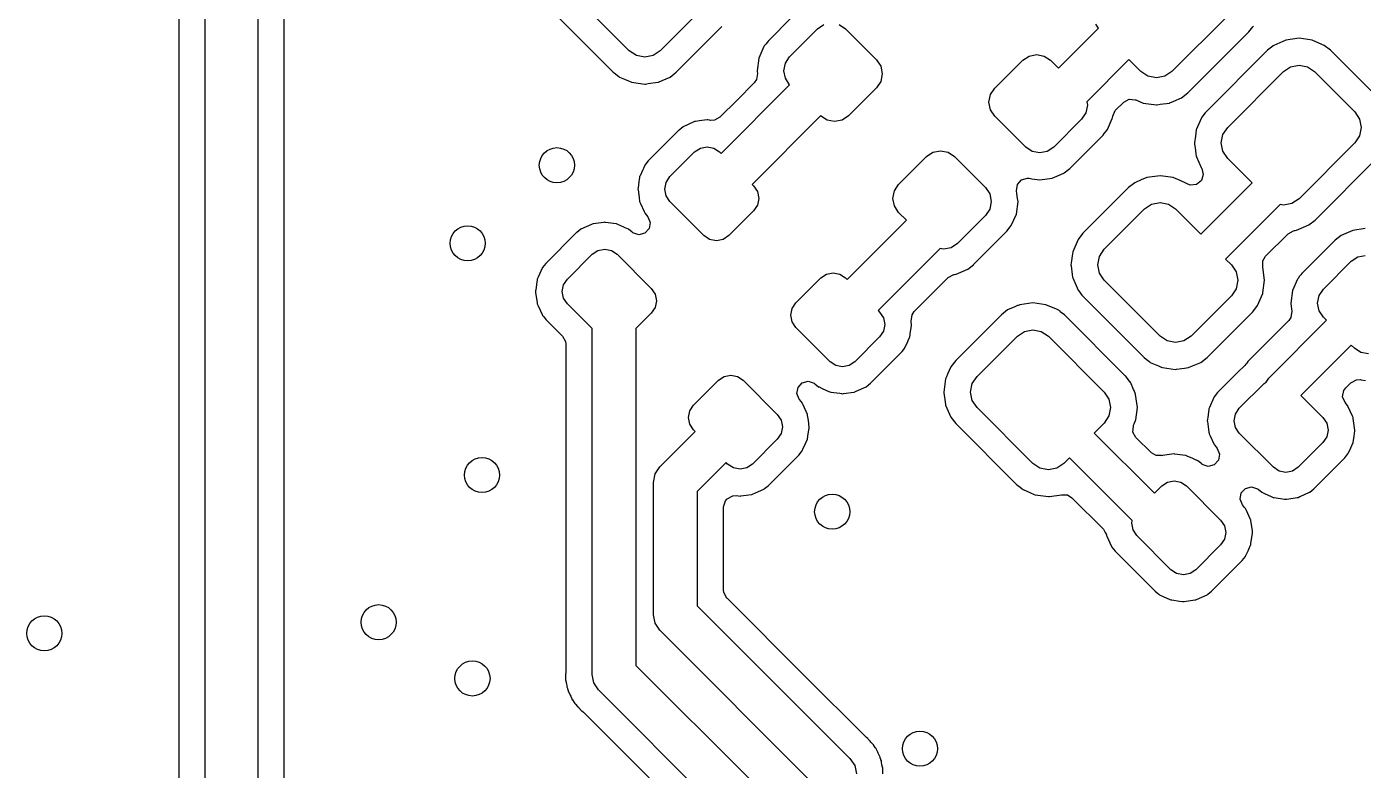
# Model space of a CAD drawing. Extents: x 4.14 to 8.85, y -5.31 to -1.77.
# Drawn here: x 4.792 to 5.392, y -4.151 to -3.818 of the extents above; entities that cross this region are included whole.
import ezdxf

# ---------------------------------------------------------------- set-up
doc = ezdxf.new("R2010")
doc.units = 0
doc.header["$MEASUREMENT"] = 0
doc.layers.add('BLACK', color=7, linetype='CONTINUOUS')

msp = doc.modelspace()

# ---------------------------------------------------------------- linework, layer by layer
at = {"layer": 'BLACK', "linetype": 'CONTINUOUS'}
for p, q in [((4.89581, -3.16), (4.89581, -4.24502)), ((4.87219, -4.24219), (4.87219, -3.16489)), ((4.90764, -4.24107), (4.90764, -3.16188)), ((4.86036, -3.51561), (4.86036, -4.23639)), ((5.06247, -3.82872), (5.03742, -3.80367)), ((5.02786, -3.81084), (5.0553, -3.83828)), ((5.09449, -3.81063), (5.07639, -3.82872)), ((5.13548, -3.81362), (5.12494, -3.82415)), ((5.331, -3.81295), (5.30595, -3.838)), ((5.08357, -3.83828), (5.10404, -3.8178)), ((5.13444, -3.83138), (5.14697, -3.81885)), ((5.14697, -3.81885), (5.14985, -3.81693)), ((5.15663, -3.81693), (5.1595, -3.81885)), ((5.1595, -3.81885), (5.17342, -3.83277)), ((5.25504, -3.83645), (5.27299, -3.8185)), ((5.27299, -3.8185), (5.2718, -3.81671)), ((5.31312, -3.84756), (5.34056, -3.82012)), ((5.34056, -3.82012), (5.34229, -3.81791)), ((5.34229, -3.81791), (5.34256, -3.81757)), ((5.12377, -3.82564), (5.12308, -3.82653)), ((5.12436, -3.8249), (5.12377, -3.82564)), ((5.12483, -3.82429), (5.12436, -3.8249)), ((5.12485, -3.82427), (5.12483, -3.82429)), ((5.12483, -3.82429), (5.12483, -3.82429)), ((5.12494, -3.82415), (5.12485, -3.82427)), ((5.12485, -3.82427), (5.12485, -3.82427)), ((5.3557, -3.82451), (5.35168, -3.82625)), ((5.35682, -3.82402), (5.3557, -3.82451)), ((5.35713, -3.82389), (5.35682, -3.82402)), ((5.35682, -3.82402), (5.35682, -3.82402)), ((5.36301, -3.82308), (5.35713, -3.82389)), ((5.3689, -3.82389), (5.36301, -3.82308)), ((5.36921, -3.82402), (5.3689, -3.82389)), ((5.37435, -3.82625), (5.36921, -3.82402)), ((5.36921, -3.82402), (5.36921, -3.82402)), ((5.06567, -3.83086), (5.06247, -3.82872)), ((5.06943, -3.83161), (5.06567, -3.83086)), ((5.0732, -3.83086), (5.06943, -3.83161)), ((5.07639, -3.82872), (5.0732, -3.83086)), ((5.12059, -3.83203), (5.11982, -3.83764)), ((5.12285, -3.82683), (5.12059, -3.83203)), ((5.12308, -3.82653), (5.12285, -3.82683)), ((5.12308, -3.82653), (5.12308, -3.82653)), ((5.13252, -3.83425), (5.13444, -3.83138)), ((5.23902, -3.83295), (5.2419, -3.83103)), ((5.2419, -3.83103), (5.24529, -3.83036)), ((5.24529, -3.83036), (5.24868, -3.83103)), ((5.24868, -3.83103), (5.25155, -3.83295)), ((5.34888, -3.82844), (5.32144, -3.85588)), ((5.3513, -3.82655), (5.34888, -3.82844)), ((5.35132, -3.82653), (5.3513, -3.82655)), ((5.35143, -3.82644), (5.35132, -3.82653)), ((5.35168, -3.82625), (5.35143, -3.82644)), ((5.35143, -3.82644), (5.35143, -3.82644)), ((5.37715, -3.82844), (5.37435, -3.82625)), ((5.39763, -3.84892), (5.37715, -3.82844)), ((5.11982, -3.83764), (5.11985, -3.83786)), ((5.11985, -3.83786), (5.11987, -3.83798)), ((5.11987, -3.83798), (5.11999, -3.83886)), ((5.13185, -3.83764), (5.13252, -3.83425)), ((5.13252, -3.84103), (5.13185, -3.83764)), ((5.17342, -3.83277), (5.17534, -3.83565)), ((5.17534, -3.83565), (5.17601, -3.83904)), ((5.2265, -3.84548), (5.23902, -3.83295)), ((5.25155, -3.83295), (5.25504, -3.83645)), ((5.28668, -3.83265), (5.26776, -3.85157)), ((5.29203, -3.838), (5.28668, -3.83265)), ((5.29522, -3.84013), (5.29203, -3.838)), ((5.30595, -3.838), (5.30275, -3.84013)), ((5.331, -3.86305), (5.35605, -3.838)), ((5.35605, -3.838), (5.35925, -3.83587)), ((5.35925, -3.83587), (5.36301, -3.83512)), ((5.36301, -3.83512), (5.36678, -3.83587)), ((5.36678, -3.83587), (5.36997, -3.838)), ((5.36997, -3.838), (5.38807, -3.8561)), ((5.0553, -3.83828), (5.05565, -3.83855)), ((5.05565, -3.83855), (5.05785, -3.84028)), ((5.05785, -3.84028), (5.0581, -3.84048)), ((5.0581, -3.84048), (5.06031, -3.84143)), ((5.06031, -3.84143), (5.06211, -3.84221)), ((5.06211, -3.84221), (5.06355, -3.84283)), ((5.06355, -3.84283), (5.06943, -3.84364)), ((5.06943, -3.84364), (5.06983, -3.84359)), ((5.06983, -3.84359), (5.07101, -3.84342)), ((5.07101, -3.84342), (5.07532, -3.84283)), ((5.07532, -3.84283), (5.07556, -3.84273)), ((5.07556, -3.84273), (5.07724, -3.842)), ((5.07724, -3.842), (5.08077, -3.84048)), ((5.08077, -3.84048), (5.08357, -3.83828)), ((5.10365, -3.8747), (5.13444, -3.84391)), ((5.11858, -3.84304), (5.11086, -3.85076)), ((5.11957, -3.84162), (5.11858, -3.84304)), ((5.11999, -3.83886), (5.11957, -3.84162)), ((5.13444, -3.84391), (5.13252, -3.84103)), ((5.17534, -3.84243), (5.17342, -3.8453)), ((5.17601, -3.83904), (5.17534, -3.84243)), ((5.29899, -3.84088), (5.29522, -3.84013)), ((5.30275, -3.84013), (5.29899, -3.84088)), ((5.17342, -3.8453), (5.16089, -3.85783)), ((5.2239, -3.85174), (5.22458, -3.84835)), ((5.22458, -3.84835), (5.2265, -3.84548)), ((5.30686, -3.85125), (5.31032, -3.84975)), ((5.31032, -3.84975), (5.31312, -3.84756)), ((5.11086, -3.85076), (5.10314, -3.85848)), ((5.22458, -3.85513), (5.2239, -3.85174)), ((5.2265, -3.85801), (5.22458, -3.85513)), ((5.26807, -3.85314), (5.26739, -3.85653)), ((5.26776, -3.85157), (5.26807, -3.85314)), ((5.27942, -3.85807), (5.28056, -3.85552)), ((5.28056, -3.85552), (5.28082, -3.85524)), ((5.28082, -3.85524), (5.28433, -3.85173)), ((5.28433, -3.85173), (5.28678, -3.85039)), ((5.28678, -3.85039), (5.28942, -3.85065)), ((5.28942, -3.85065), (5.28956, -3.85065)), ((5.28956, -3.85065), (5.28962, -3.85067)), ((5.28962, -3.85067), (5.28981, -3.85069)), ((5.28981, -3.85069), (5.2931, -3.85211)), ((5.2931, -3.85211), (5.29899, -3.85292)), ((5.29899, -3.85292), (5.29938, -3.85286)), ((5.29938, -3.85286), (5.30071, -3.85268)), ((5.30071, -3.85268), (5.30487, -3.85211)), ((5.30487, -3.85211), (5.30509, -3.85201)), ((5.30509, -3.85201), (5.30686, -3.85125)), ((5.32144, -3.85588), (5.32091, -3.85655)), ((5.38807, -3.8561), (5.3902, -3.85929)), ((5.09148, -3.86061), (5.08673, -3.86277)), ((5.0918, -3.86046), (5.09148, -3.86061)), ((5.09148, -3.86061), (5.09148, -3.86061)), ((5.09215, -3.86041), (5.0918, -3.86046)), ((5.09222, -3.8604), (5.09215, -3.86041)), ((5.09215, -3.86041), (5.09215, -3.86041)), ((5.09402, -3.86015), (5.09222, -3.8604)), ((5.09222, -3.8604), (5.09222, -3.8604)), ((5.09507, -3.85999), (5.09402, -3.86015)), ((5.09739, -3.85966), (5.09507, -3.85999)), ((5.09774, -3.85971), (5.09739, -3.85966)), ((5.0978, -3.85972), (5.09774, -3.85971)), ((5.09848, -3.85982), (5.0978, -3.85972)), ((5.0978, -3.85972), (5.0978, -3.85972)), ((5.09893, -3.85988), (5.09848, -3.85982)), ((5.10069, -3.85982), (5.09893, -3.85988)), ((5.10314, -3.85848), (5.10069, -3.85982)), ((5.14836, -3.85783), (5.11757, -3.88862)), ((5.15124, -3.85975), (5.14836, -3.85783)), ((5.15463, -3.86042), (5.15124, -3.85975)), ((5.15802, -3.85975), (5.15463, -3.86042)), ((5.16089, -3.85783), (5.15802, -3.85975)), ((5.24042, -3.87193), (5.2265, -3.85801)), ((5.26547, -3.8594), (5.25294, -3.87193)), ((5.26739, -3.85653), (5.26547, -3.8594)), ((5.27707, -3.86395), (5.27921, -3.85901)), ((5.27921, -3.85901), (5.27932, -3.85875)), ((5.27932, -3.85875), (5.27942, -3.85807)), ((5.31925, -3.85868), (5.31689, -3.86413)), ((5.31945, -3.85842), (5.31925, -3.85868)), ((5.32091, -3.85655), (5.31945, -3.85842)), ((5.3902, -3.85929), (5.39095, -3.86305)), ((5.08478, -3.86432), (5.071, -3.87809)), ((5.0849, -3.86422), (5.08478, -3.86432)), ((5.08667, -3.8628), (5.0849, -3.86422)), ((5.08673, -3.86277), (5.08667, -3.8628)), ((5.26017, -3.88143), (5.27497, -3.86663)), ((5.27497, -3.86663), (5.27507, -3.86651)), ((5.27507, -3.86651), (5.27511, -3.86646)), ((5.27507, -3.86651), (5.27507, -3.86651)), ((5.27511, -3.86646), (5.27563, -3.86579)), ((5.27563, -3.86579), (5.27658, -3.86459)), ((5.27658, -3.86459), (5.27693, -3.86413)), ((5.27693, -3.86413), (5.27707, -3.86395)), ((5.3165, -3.86694), (5.31608, -3.87001)), ((5.31689, -3.86413), (5.3165, -3.86694)), ((5.32812, -3.87001), (5.32887, -3.86625)), ((5.32887, -3.86625), (5.331, -3.86305)), ((5.3902, -3.86682), (5.38807, -3.87001)), ((5.39095, -3.86305), (5.3902, -3.86682)), ((5.08069, -3.88514), (5.09182, -3.874)), ((5.09182, -3.874), (5.09438, -3.8723)), ((5.09438, -3.8723), (5.09739, -3.8717)), ((5.09739, -3.8717), (5.1004, -3.8723)), ((5.1004, -3.8723), (5.10296, -3.874)), ((5.10296, -3.874), (5.10365, -3.8747)), ((5.19875, -3.87418), (5.20214, -3.87351)), ((5.20214, -3.87351), (5.20553, -3.87418)), ((5.24329, -3.87385), (5.24042, -3.87193)), ((5.24668, -3.87452), (5.24329, -3.87385)), ((5.25007, -3.87385), (5.24668, -3.87452)), ((5.25294, -3.87193), (5.25007, -3.87385)), ((5.31608, -3.87001), (5.31614, -3.87041)), ((5.31614, -3.87041), (5.31655, -3.87342)), ((5.31655, -3.87342), (5.31677, -3.87506)), ((5.32887, -3.87378), (5.32812, -3.87001)), ((5.331, -3.87697), (5.32887, -3.87378)), ((5.38807, -3.87001), (5.36301, -3.89507)), ((5.06948, -3.87998), (5.06933, -3.88031)), ((5.071, -3.87809), (5.06948, -3.87998)), ((5.18335, -3.88863), (5.19587, -3.8761)), ((5.19587, -3.8761), (5.19875, -3.87418)), ((5.20553, -3.87418), (5.2084, -3.8761)), ((5.2084, -3.8761), (5.22232, -3.89002)), ((5.31677, -3.87506), (5.31689, -3.8759)), ((5.31689, -3.8759), (5.31698, -3.8761)), ((5.31698, -3.8761), (5.31704, -3.87626)), ((5.31704, -3.87626), (5.31912, -3.88105)), ((5.34195, -3.88792), (5.331, -3.87697)), ((5.37019, -3.90463), (5.39763, -3.87719)), ((5.06709, -3.88553), (5.06694, -3.88658)), ((5.06712, -3.88531), (5.06709, -3.88553)), ((5.06709, -3.88553), (5.06709, -3.88553)), ((5.06715, -3.88512), (5.06712, -3.88531)), ((5.06734, -3.88471), (5.06715, -3.88512)), ((5.06842, -3.88233), (5.06734, -3.88471)), ((5.06883, -3.88143), (5.06842, -3.88233)), ((5.06933, -3.88031), (5.06883, -3.88143)), ((5.06933, -3.88031), (5.06933, -3.88031)), ((5.07898, -3.88769), (5.08069, -3.88514)), ((5.23854, -3.88661), (5.24123, -3.88584)), ((5.24123, -3.88584), (5.24187, -3.88589)), ((5.24187, -3.88589), (5.24305, -3.88605)), ((5.24305, -3.88605), (5.24305, -3.88605)), ((5.24305, -3.88605), (5.24668, -3.88655)), ((5.24668, -3.88655), (5.2523, -3.88578)), ((5.2523, -3.88578), (5.2575, -3.88353)), ((5.2575, -3.88353), (5.25758, -3.88347)), ((5.25758, -3.88347), (5.26017, -3.88143)), ((5.29445, -3.88565), (5.29249, -3.88649)), ((5.29476, -3.88551), (5.29445, -3.88565)), ((5.29445, -3.88565), (5.29445, -3.88565)), ((5.30065, -3.88471), (5.29476, -3.88551)), ((5.30653, -3.88551), (5.30065, -3.88471)), ((5.30684, -3.88565), (5.30653, -3.88551)), ((5.30714, -3.88578), (5.30684, -3.88565)), ((5.30684, -3.88565), (5.30684, -3.88565)), ((5.30827, -3.88626), (5.30714, -3.88578)), ((5.31912, -3.88105), (5.31925, -3.88135)), ((5.32007, -3.8842), (5.31919, -3.88685)), ((5.31925, -3.88135), (5.31939, -3.88153)), ((5.31939, -3.88153), (5.32007, -3.8842)), ((5.06658, -3.88908), (5.06635, -3.89071)), ((5.06635, -3.89071), (5.06641, -3.89112)), ((5.06641, -3.89112), (5.06689, -3.89447)), ((5.06685, -3.88723), (5.06658, -3.88908)), ((5.06694, -3.88658), (5.06685, -3.88723)), ((5.07838, -3.89071), (5.07898, -3.88769)), ((5.07898, -3.89372), (5.07838, -3.89071)), ((5.11757, -3.88862), (5.11827, -3.88931)), ((5.11827, -3.88931), (5.11998, -3.89187)), ((5.11998, -3.89187), (5.12058, -3.89488)), ((5.18075, -3.89489), (5.18143, -3.8915)), ((5.18143, -3.8915), (5.18335, -3.88863)), ((5.22232, -3.89002), (5.22424, -3.8929)), ((5.23628, -3.89148), (5.2367, -3.88871)), ((5.23644, -3.89266), (5.23628, -3.89148)), ((5.2367, -3.88871), (5.23854, -3.88661)), ((5.28651, -3.89007), (5.26603, -3.91054)), ((5.28931, -3.88787), (5.28651, -3.89007)), ((5.29249, -3.88649), (5.28931, -3.88787)), ((5.31198, -3.88787), (5.30827, -3.88626)), ((5.31223, -3.88807), (5.31198, -3.88787)), ((5.3125, -3.88823), (5.31223, -3.88807)), ((5.31255, -3.88815), (5.3125, -3.88823)), ((5.31424, -3.88891), (5.31255, -3.88815)), ((5.31702, -3.88861), (5.31424, -3.88891)), ((5.31919, -3.88685), (5.31702, -3.88861)), ((5.31892, -3.91094), (5.34195, -3.88792)), ((5.06689, -3.89447), (5.06715, -3.89629)), ((5.06715, -3.89629), (5.06756, -3.8972)), ((5.06756, -3.8972), (5.06918, -3.90076)), ((5.08069, -3.89627), (5.07898, -3.89372)), ((5.096, -3.91158), (5.08069, -3.89627)), ((5.11998, -3.89789), (5.11827, -3.90045)), ((5.12058, -3.89488), (5.11998, -3.89789)), ((5.18143, -3.89828), (5.18075, -3.89489)), ((5.22424, -3.8929), (5.22492, -3.89629)), ((5.22492, -3.89629), (5.22424, -3.89968)), ((5.23617, -3.9019), (5.23694, -3.89629)), ((5.23675, -3.89489), (5.23644, -3.89266)), ((5.23644, -3.89266), (5.23644, -3.89266)), ((5.23694, -3.89629), (5.23675, -3.89489)), ((5.29369, -3.89962), (5.29688, -3.89749)), ((5.29688, -3.89749), (5.30065, -3.89674)), ((5.30065, -3.89674), (5.30441, -3.89749)), ((5.30441, -3.89749), (5.30761, -3.89962)), ((5.35449, -3.89764), (5.33006, -3.92208)), ((5.35605, -3.89795), (5.35449, -3.89764)), ((5.35982, -3.8972), (5.35605, -3.89795)), ((5.36301, -3.89507), (5.35982, -3.8972)), ((5.06918, -3.90076), (5.06948, -3.90143)), ((5.06948, -3.90143), (5.06968, -3.90167)), ((5.06968, -3.90167), (5.07083, -3.9031)), ((5.07083, -3.9031), (5.0719, -3.90569)), ((5.11827, -3.90045), (5.10713, -3.91158)), ((5.18335, -3.90116), (5.18143, -3.89828)), ((5.18684, -3.90465), (5.18335, -3.90116)), ((5.22232, -3.90255), (5.20979, -3.91508)), ((5.22424, -3.89968), (5.22232, -3.90255)), ((5.23392, -3.90711), (5.23617, -3.9019)), ((5.27559, -3.91772), (5.29369, -3.89962)), ((5.30761, -3.89962), (5.31892, -3.91094)), ((5.04073, -3.90873), (5.03897, -3.91015)), ((5.04555, -3.90654), (5.04073, -3.90873)), ((5.04587, -3.9064), (5.04555, -3.90654)), ((5.04555, -3.90654), (5.04555, -3.90654)), ((5.04622, -3.90635), (5.04587, -3.9064)), ((5.04628, -3.90634), (5.04622, -3.90635)), ((5.04622, -3.90635), (5.04622, -3.90635)), ((5.05104, -3.90566), (5.04628, -3.90634)), ((5.04628, -3.90634), (5.04628, -3.90634)), ((5.05146, -3.9056), (5.05104, -3.90566)), ((5.05187, -3.90566), (5.05146, -3.9056)), ((5.05663, -3.90634), (5.05187, -3.90566)), ((5.05669, -3.90635), (5.05663, -3.90634)), ((5.05663, -3.90634), (5.05663, -3.90634)), ((5.05704, -3.9064), (5.05669, -3.90635)), ((5.05669, -3.90635), (5.05669, -3.90635)), ((5.05737, -3.90654), (5.05704, -3.9064)), ((5.06006, -3.90777), (5.05737, -3.90654)), ((5.05737, -3.90654), (5.05737, -3.90654)), ((5.06065, -3.90803), (5.06006, -3.90777)), ((5.06218, -3.90873), (5.06065, -3.90803)), ((5.06386, -3.91008), (5.06218, -3.90873)), ((5.06413, -3.91028), (5.06386, -3.91008)), ((5.0714, -3.90844), (5.06949, -3.91048)), ((5.0719, -3.90569), (5.0714, -3.90844)), ((5.16022, -3.93127), (5.18684, -3.90465)), ((5.21702, -3.92458), (5.23182, -3.90978)), ((5.23182, -3.90978), (5.23192, -3.90966)), ((5.23192, -3.90966), (5.23347, -3.90767)), ((5.23192, -3.90966), (5.23192, -3.90966)), ((5.23347, -3.90767), (5.23392, -3.90711)), ((5.35815, -3.91072), (5.3606, -3.90938)), ((5.3606, -3.90938), (5.36098, -3.90931)), ((5.36098, -3.90931), (5.36128, -3.90927)), ((5.36128, -3.90927), (5.36194, -3.90918)), ((5.36128, -3.90927), (5.36128, -3.90927)), ((5.36194, -3.90918), (5.36496, -3.90787)), ((5.36496, -3.90787), (5.36739, -3.90682)), ((5.36739, -3.90682), (5.36743, -3.90679)), ((5.36743, -3.90679), (5.37019, -3.90463)), ((5.38711, -3.90924), (5.38191, -3.91149)), ((5.39273, -3.90847), (5.38711, -3.90924)), ((5.03884, -3.91025), (5.02507, -3.92403)), ((5.03897, -3.91015), (5.03884, -3.91025)), ((5.06678, -3.91117), (5.06413, -3.91028)), ((5.06949, -3.91048), (5.06678, -3.91117)), ((5.09855, -3.91329), (5.096, -3.91158)), ((5.10157, -3.91389), (5.09855, -3.91329)), ((5.10458, -3.91329), (5.10157, -3.91389)), ((5.10713, -3.91158), (5.10458, -3.91329)), ((5.20979, -3.91508), (5.20692, -3.917)), ((5.26384, -3.91335), (5.26148, -3.9188)), ((5.26603, -3.91054), (5.26384, -3.91335)), ((5.34799, -3.92088), (5.35815, -3.91072)), ((5.37924, -3.91359), (5.36444, -3.92839)), ((5.38191, -3.91149), (5.37924, -3.91359)), ((5.03475, -3.93107), (5.04589, -3.91994)), ((5.04589, -3.91994), (5.04844, -3.91823)), ((5.04844, -3.91823), (5.05146, -3.91763)), ((5.05146, -3.91763), (5.05447, -3.91823)), ((5.05447, -3.91823), (5.05702, -3.91994)), ((5.05702, -3.91994), (5.07234, -3.93525)), ((5.20197, -3.91736), (5.17414, -3.94519)), ((5.20353, -3.91767), (5.20197, -3.91736)), ((5.20692, -3.917), (5.20353, -3.91767)), ((5.26122, -3.92068), (5.26091, -3.92294)), ((5.26148, -3.9188), (5.26122, -3.92068)), ((5.27271, -3.92468), (5.27346, -3.92091)), ((5.27346, -3.92091), (5.27559, -3.91772)), ((5.33006, -3.92208), (5.33266, -3.92468)), ((5.34675, -3.92293), (5.34799, -3.92088)), ((5.38647, -3.92309), (5.38934, -3.92117)), ((5.38934, -3.92117), (5.39273, -3.92049)), ((5.0234, -3.92625), (5.02159, -3.93023)), ((5.02355, -3.92591), (5.0234, -3.92625)), ((5.0234, -3.92625), (5.0234, -3.92625)), ((5.02507, -3.92403), (5.02355, -3.92591)), ((5.20915, -3.92893), (5.21435, -3.92668)), ((5.21435, -3.92668), (5.2169, -3.92468)), ((5.2169, -3.92468), (5.21702, -3.92458)), ((5.26091, -3.92294), (5.26067, -3.92468)), ((5.26067, -3.92468), (5.26073, -3.92507)), ((5.26073, -3.92507), (5.26128, -3.92908)), ((5.27346, -3.92844), (5.27271, -3.92468)), ((5.33266, -3.92468), (5.33479, -3.92787)), ((5.33479, -3.92787), (5.33554, -3.93164)), ((5.34672, -3.92563), (5.34675, -3.92293)), ((5.34677, -3.92575), (5.34672, -3.92563)), ((5.34758, -3.93164), (5.34677, -3.92575)), ((5.37394, -3.93562), (5.38647, -3.92309)), ((5.02101, -3.93245), (5.02052, -3.93587)), ((5.02116, -3.93147), (5.02101, -3.93245)), ((5.02117, -3.93136), (5.02116, -3.93147)), ((5.02116, -3.93147), (5.02116, -3.93147)), ((5.02121, -3.93105), (5.02117, -3.93136)), ((5.02159, -3.93023), (5.02121, -3.93105)), ((5.03245, -3.93664), (5.03305, -3.93363)), ((5.03305, -3.93363), (5.03475, -3.93107)), ((5.13726, -3.94171), (5.14839, -3.93057)), ((5.14839, -3.93057), (5.15095, -3.92886)), ((5.15095, -3.92886), (5.15396, -3.92826)), ((5.15396, -3.92826), (5.15697, -3.92886)), ((5.15697, -3.92886), (5.15953, -3.93057)), ((5.15953, -3.93057), (5.16022, -3.93127)), ((5.19036, -3.9457), (5.20563, -3.93043)), ((5.20563, -3.93043), (5.20808, -3.92909)), ((5.20808, -3.92909), (5.20846, -3.92902)), ((5.20846, -3.92902), (5.20915, -3.92893)), ((5.26128, -3.92908), (5.26143, -3.93023)), ((5.26143, -3.93023), (5.26148, -3.93056)), ((5.26148, -3.93056), (5.26384, -3.93601)), ((5.27559, -3.93164), (5.27346, -3.92844)), ((5.30065, -3.95669), (5.27559, -3.93164)), ((5.33554, -3.93164), (5.33479, -3.9354)), ((5.3468, -3.93728), (5.34758, -3.93164)), ((5.36234, -3.93106), (5.36009, -3.93626)), ((5.36257, -3.93076), (5.36234, -3.93106)), ((5.36329, -3.92985), (5.36257, -3.93076)), ((5.36257, -3.93076), (5.36257, -3.93076)), ((5.36386, -3.92912), (5.36329, -3.92985)), ((5.36433, -3.92853), (5.36386, -3.92912)), ((5.36434, -3.9285), (5.36433, -3.92853)), ((5.36433, -3.92853), (5.36433, -3.92853)), ((5.36444, -3.92839), (5.36434, -3.9285)), ((5.36434, -3.9285), (5.36434, -3.9285)), ((5.02046, -3.93635), (5.02041, -3.93664)), ((5.02041, -3.93664), (5.02047, -3.93705)), ((5.02052, -3.93587), (5.02046, -3.93635)), ((5.02047, -3.93705), (5.02114, -3.9417)), ((5.03305, -3.93965), (5.03245, -3.93664)), ((5.03475, -3.94221), (5.03305, -3.93965)), ((5.07234, -3.93525), (5.07404, -3.9378)), ((5.07404, -3.9378), (5.07464, -3.94082)), ((5.26384, -3.93601), (5.26403, -3.93626)), ((5.26403, -3.93626), (5.26403, -3.93626)), ((5.26403, -3.93626), (5.26562, -3.93829)), ((5.26562, -3.93829), (5.26603, -3.93881)), ((5.26603, -3.93881), (5.29347, -3.96625)), ((5.33266, -3.9386), (5.31456, -3.95669)), ((5.33479, -3.9354), (5.33266, -3.9386)), ((5.34441, -3.94297), (5.34677, -3.93752)), ((5.34677, -3.93752), (5.3468, -3.93728)), ((5.36009, -3.93626), (5.35932, -3.94188)), ((5.37134, -3.94188), (5.37202, -3.93849)), ((5.37202, -3.93849), (5.37394, -3.93562)), ((5.02114, -3.9417), (5.02121, -3.94223)), ((5.02121, -3.94223), (5.0216, -3.94308)), ((5.0216, -3.94308), (5.0234, -3.94704)), ((5.04579, -3.95324), (5.03475, -3.94221)), ((5.07404, -3.94383), (5.07234, -3.94638)), ((5.07464, -3.94082), (5.07404, -3.94383)), ((5.13495, -3.94727), (5.13555, -3.94426)), ((5.13555, -3.94426), (5.13726, -3.94171)), ((5.17414, -3.94519), (5.17484, -3.94588)), ((5.17484, -3.94588), (5.17655, -3.94844)), ((5.18936, -3.94714), (5.19036, -3.9457)), ((5.23224, -3.94494), (5.22944, -3.94714)), ((5.23549, -3.94353), (5.23224, -3.94494)), ((5.23675, -3.94299), (5.23549, -3.94353)), ((5.23698, -3.94289), (5.23675, -3.94299)), ((5.23738, -3.94272), (5.23698, -3.94289)), ((5.23769, -3.94258), (5.23738, -3.94272)), ((5.23738, -3.94272), (5.23738, -3.94272)), ((5.24358, -3.94178), (5.23769, -3.94258)), ((5.24946, -3.94258), (5.24358, -3.94178)), ((5.25491, -3.94494), (5.24946, -3.94258)), ((5.25516, -3.94514), (5.25491, -3.94494)), ((5.25521, -3.94517), (5.25516, -3.94514)), ((5.25516, -3.94514), (5.25516, -3.94514)), ((5.25565, -3.94552), (5.25521, -3.94517)), ((5.2559, -3.94572), (5.25565, -3.94552)), ((5.25771, -3.94714), (5.2559, -3.94572)), ((5.32174, -3.96625), (5.34222, -3.94577)), ((5.34222, -3.94577), (5.34441, -3.94297)), ((5.35932, -3.94188), (5.35936, -3.94221)), ((5.35936, -3.94221), (5.35936, -3.94221)), ((5.35936, -3.94221), (5.35982, -3.94554)), ((5.35982, -3.94554), (5.3594, -3.9483)), ((5.37202, -3.94527), (5.37134, -3.94188)), ((5.37394, -3.94814), (5.37202, -3.94527)), ((5.0234, -3.94704), (5.02355, -3.94737)), ((5.02355, -3.94737), (5.02401, -3.94794)), ((5.02401, -3.94794), (5.02473, -3.94883)), ((5.02473, -3.94883), (5.02507, -3.94925)), ((5.02507, -3.94925), (5.03251, -3.95669)), ((5.07234, -3.94638), (5.06548, -3.95324)), ((5.13555, -3.95029), (5.13495, -3.94727)), ((5.13726, -3.95284), (5.13555, -3.95029)), ((5.17655, -3.94844), (5.17714, -3.95145)), ((5.17714, -3.95145), (5.17655, -3.95446)), ((5.18857, -3.95567), (5.18912, -3.95186)), ((5.18896, -3.94991), (5.18936, -3.94714)), ((5.18902, -3.95036), (5.18896, -3.94991)), ((5.18918, -3.95145), (5.18902, -3.95036)), ((5.18912, -3.95186), (5.18918, -3.95145)), ((5.22944, -3.94714), (5.20896, -3.96761)), ((5.28515, -3.97457), (5.25771, -3.94714)), ((5.35841, -3.94972), (5.34003, -3.9681)), ((5.3494, -3.97547), (5.37533, -3.94953)), ((5.3594, -3.9483), (5.35841, -3.94972)), ((5.37533, -3.94953), (5.37394, -3.94814)), ((5.03251, -3.95669), (5.03385, -3.95914)), ((5.04579, -4.10844), (5.04579, -3.95324)), ((5.06548, -3.95324), (5.06548, -4.10436)), ((5.15257, -3.96815), (5.13726, -3.95284)), ((5.17484, -3.95702), (5.1637, -3.96815)), ((5.17655, -3.95446), (5.17484, -3.95702)), ((5.18767, -3.9586), (5.18827, -3.95727)), ((5.18827, -3.95727), (5.18838, -3.95704)), ((5.18838, -3.95704), (5.18854, -3.95592)), ((5.18854, -3.95592), (5.18857, -3.95567)), ((5.21852, -3.97479), (5.23662, -3.95669)), ((5.23662, -3.95669), (5.23981, -3.95456)), ((5.23981, -3.95456), (5.24358, -3.95381)), ((5.24358, -3.95381), (5.24734, -3.95456)), ((5.24734, -3.95456), (5.25054, -3.95669)), ((5.25054, -3.95669), (5.27559, -3.98175)), ((5.30384, -3.95883), (5.30065, -3.95669)), ((5.31456, -3.95669), (5.31137, -3.95883)), ((5.03385, -3.95914), (5.03396, -3.9602)), ((5.03396, -3.9602), (5.03396, -4.10785)), ((5.17075, -3.97784), (5.18452, -3.96406)), ((5.18452, -3.96406), (5.1849, -3.9636)), ((5.1849, -3.9636), (5.18604, -3.96218)), ((5.18604, -3.96218), (5.18617, -3.96189)), ((5.18617, -3.96189), (5.18746, -3.95905)), ((5.18746, -3.95905), (5.18767, -3.9586)), ((5.30761, -3.95958), (5.30384, -3.95883)), ((5.31137, -3.95883), (5.30761, -3.95958)), ((5.38647, -3.96067), (5.36383, -3.98331)), ((5.38786, -3.96206), (5.38647, -3.96067)), ((5.39073, -3.96398), (5.38786, -3.96206)), ((5.39412, -3.96466), (5.39073, -3.96398)), ((5.15512, -3.96986), (5.15257, -3.96815)), ((5.15814, -3.97046), (5.15512, -3.96986)), ((5.16115, -3.96986), (5.15814, -3.97046)), ((5.1637, -3.96815), (5.16115, -3.96986)), ((5.20896, -3.96761), (5.20677, -3.97041)), ((5.29347, -3.96625), (5.29444, -3.96701)), ((5.29444, -3.96701), (5.29602, -3.96825)), ((5.29602, -3.96825), (5.29627, -3.96845)), ((5.29627, -3.96845), (5.29998, -3.97005)), ((5.29998, -3.97005), (5.30116, -3.97056)), ((5.31379, -3.97067), (5.31894, -3.96845)), ((5.31894, -3.96845), (5.32174, -3.96625)), ((5.33867, -3.96984), (5.33561, -3.9729)), ((5.33913, -3.96931), (5.33867, -3.96984)), ((5.33956, -3.96873), (5.33913, -3.96931)), ((5.34003, -3.9681), (5.33956, -3.96873)), ((5.10246, -3.9765), (5.10501, -3.9748)), ((5.10501, -3.9748), (5.10803, -3.9742)), ((5.10803, -3.9742), (5.11104, -3.9748)), ((5.11104, -3.9748), (5.11359, -3.9765)), ((5.20441, -3.97586), (5.2036, -3.98175)), ((5.20482, -3.97491), (5.20441, -3.97586)), ((5.20534, -3.9737), (5.20482, -3.97491)), ((5.20677, -3.97041), (5.20534, -3.9737)), ((5.21639, -3.97798), (5.21852, -3.97479)), ((5.28524, -3.97469), (5.28515, -3.97457)), ((5.28556, -3.9751), (5.28524, -3.97469)), ((5.28727, -3.97728), (5.28556, -3.9751)), ((5.30116, -3.97056), (5.30172, -3.9708)), ((5.30172, -3.9708), (5.30761, -3.97161)), ((5.30761, -3.97161), (5.308, -3.97156)), ((5.308, -3.97156), (5.31156, -3.97107)), ((5.31156, -3.97107), (5.31349, -3.9708)), ((5.31349, -3.9708), (5.31379, -3.97067)), ((5.33561, -3.9729), (5.32649, -3.98202)), ((5.34824, -3.9773), (5.3494, -3.97547)), ((5.09132, -3.98764), (5.10246, -3.9765)), ((5.11359, -3.9765), (5.1289, -3.99182)), ((5.1377, -3.9824), (5.1382, -3.97965)), ((5.1382, -3.97965), (5.1401, -3.97761)), ((5.1401, -3.97761), (5.14281, -3.97692)), ((5.14281, -3.97692), (5.14546, -3.97781)), ((5.14546, -3.97781), (5.14574, -3.97801)), ((5.14574, -3.97801), (5.14741, -3.97936)), ((5.14741, -3.97936), (5.14769, -3.97949)), ((5.14769, -3.97949), (5.14769, -3.97949)), ((5.14769, -3.97949), (5.14826, -3.97974)), ((5.14826, -3.97974), (5.14826, -3.97974)), ((5.14826, -3.97974), (5.14839, -3.9798)), ((5.14839, -3.9798), (5.15135, -3.98115)), ((5.15135, -3.98115), (5.15255, -3.98169)), ((5.15255, -3.98169), (5.1529, -3.98174)), ((5.1529, -3.98174), (5.1529, -3.98174)), ((5.1529, -3.98174), (5.15296, -3.98175)), ((5.15296, -3.98175), (5.15296, -3.98175)), ((5.15296, -3.98175), (5.1569, -3.98232)), ((5.15855, -3.98243), (5.16331, -3.98175)), ((5.16331, -3.98175), (5.16331, -3.98175)), ((5.16331, -3.98175), (5.16334, -3.98175)), ((5.16334, -3.98175), (5.16337, -3.98174)), ((5.16337, -3.98174), (5.16372, -3.98169)), ((5.16337, -3.98174), (5.16337, -3.98174)), ((5.16372, -3.98169), (5.16434, -3.98141)), ((5.16434, -3.98141), (5.16436, -3.9814)), ((5.16436, -3.9814), (5.16886, -3.97936)), ((5.16886, -3.97936), (5.17075, -3.97784)), ((5.2036, -3.98175), (5.20366, -3.98214)), ((5.21564, -3.98175), (5.21639, -3.97798)), ((5.21639, -3.98551), (5.21564, -3.98175)), ((5.27559, -3.98175), (5.27772, -3.98494)), ((5.28734, -3.97737), (5.28727, -3.97728)), ((5.28876, -3.98065), (5.28734, -3.97737)), ((5.28897, -3.98113), (5.28876, -3.98065)), ((5.28967, -3.98275), (5.28897, -3.98113)), ((5.32649, -3.98202), (5.32497, -3.9839)), ((5.33618, -3.98906), (5.34731, -3.97793)), ((5.34731, -3.97793), (5.34824, -3.9773)), ((5.38259, -3.98388), (5.38309, -3.98113)), ((5.38309, -3.98113), (5.38402, -3.97985)), ((5.38402, -3.97985), (5.38628, -3.97759)), ((5.38628, -3.97759), (5.38873, -3.97625)), ((5.38873, -3.97625), (5.39046, -3.97618)), ((5.39046, -3.97618), (5.39091, -3.97624)), ((5.39091, -3.97624), (5.39091, -3.97624)), ((5.39091, -3.97624), (5.39288, -3.97651)), ((5.08962, -3.99019), (5.09132, -3.98764)), ((5.13876, -3.98499), (5.1377, -3.9824)), ((5.13973, -3.98619), (5.13876, -3.98499)), ((5.14011, -3.98666), (5.13973, -3.98619)), ((5.14024, -3.98694), (5.14011, -3.98666)), ((5.1405, -3.98751), (5.14024, -3.98694)), ((5.14024, -3.98694), (5.14024, -3.98694)), ((5.14244, -3.9918), (5.1405, -3.98751)), ((5.1405, -3.98751), (5.1405, -3.98751)), ((5.1569, -3.98232), (5.15779, -3.98244)), ((5.15779, -3.98244), (5.15814, -3.98249)), ((5.15814, -3.98249), (5.15855, -3.98243)), ((5.20366, -3.98214), (5.20421, -3.98615)), ((5.20421, -3.98615), (5.20439, -3.98751)), ((5.20439, -3.98751), (5.20441, -3.98763)), ((5.20441, -3.98763), (5.20677, -3.99308)), ((5.21852, -3.98871), (5.21639, -3.98551)), ((5.27772, -3.98494), (5.27847, -3.98871)), ((5.2897, -3.98282), (5.28967, -3.98275)), ((5.29051, -3.98871), (5.2897, -3.98282)), ((5.32482, -3.98424), (5.32282, -3.98864)), ((5.32497, -3.9839), (5.32482, -3.98424)), ((5.32482, -3.98424), (5.32482, -3.98424)), ((5.36383, -3.98331), (5.37376, -3.99324)), ((5.38366, -3.98646), (5.38259, -3.98388)), ((5.38477, -3.98784), (5.38366, -3.98646)), ((5.38485, -3.98795), (5.38477, -3.98784)), ((5.38477, -3.98784), (5.38477, -3.98784)), ((5.38496, -3.98808), (5.38485, -3.98795)), ((5.38704, -3.99265), (5.38496, -3.98808)), ((5.08902, -3.99321), (5.08962, -3.99019)), ((5.08962, -3.99622), (5.08902, -3.99321)), ((5.1289, -3.99182), (5.13061, -3.99437)), ((5.1425, -3.99221), (5.14244, -3.9918)), ((5.14271, -3.99363), (5.1425, -3.99221)), ((5.1425, -3.99221), (5.1425, -3.99221)), ((5.143, -3.99569), (5.14271, -3.99363)), ((5.20677, -3.99308), (5.20896, -3.99588)), ((5.24358, -4.01376), (5.21852, -3.98871)), ((5.27772, -3.99247), (5.27559, -3.99567)), ((5.27847, -3.98871), (5.27772, -3.99247)), ((5.28975, -3.99424), (5.29051, -3.98871)), ((5.32218, -3.99222), (5.32184, -3.99463)), ((5.32222, -3.99193), (5.32218, -3.99222)), ((5.32258, -3.98946), (5.32222, -3.99193)), ((5.32259, -3.98935), (5.32258, -3.98946)), ((5.32258, -3.98946), (5.32258, -3.98946)), ((5.32264, -3.98904), (5.32259, -3.98935)), ((5.32282, -3.98864), (5.32264, -3.98904)), ((5.33387, -3.99463), (5.33447, -3.99162)), ((5.33447, -3.99162), (5.33618, -3.98906)), ((5.37376, -3.99324), (5.37547, -3.99579)), ((5.3873, -3.99322), (5.38704, -3.99265)), ((5.38734, -3.99354), (5.3873, -3.99322)), ((5.38736, -3.99363), (5.38734, -3.99354)), ((5.3875, -3.99463), (5.38736, -3.99363)), ((5.38736, -3.99363), (5.38736, -3.99363)), ((5.07618, -4.01531), (5.09202, -3.99947)), ((5.09132, -3.99878), (5.08962, -3.99622)), ((5.09202, -3.99947), (5.09132, -3.99878)), ((5.13061, -3.99437), (5.13121, -3.99738)), ((5.13121, -3.99738), (5.13061, -4.0004)), ((5.14265, -4.00153), (5.14318, -3.9978)), ((5.14304, -3.99593), (5.143, -3.99569)), ((5.1431, -3.99636), (5.14304, -3.99593)), ((5.14324, -3.99738), (5.1431, -3.99636)), ((5.14318, -3.9978), (5.14324, -3.99738)), ((5.20896, -3.99588), (5.2364, -4.02332)), ((5.27559, -3.99567), (5.27112, -4.00014)), ((5.28851, -3.99969), (5.28877, -3.99706)), ((5.28985, -4.00214), (5.28851, -3.99969)), ((5.28877, -3.99691), (5.28879, -3.99685)), ((5.28877, -3.99706), (5.28877, -3.99691)), ((5.28879, -3.99685), (5.28881, -3.99666)), ((5.28881, -3.99666), (5.28906, -3.99606)), ((5.28906, -3.99606), (5.2897, -3.99459)), ((5.2897, -3.99459), (5.28975, -3.99424)), ((5.32184, -3.99463), (5.32189, -3.99498)), ((5.32189, -3.99498), (5.32257, -3.99976)), ((5.32257, -3.99976), (5.32264, -4.00022)), ((5.33447, -3.99764), (5.33387, -3.99463)), ((5.33618, -4.0002), (5.33447, -3.99764)), ((5.37547, -3.99579), (5.37606, -3.99881)), ((5.37606, -3.99881), (5.37547, -4.00182)), ((5.3878, -3.99672), (5.3875, -3.99463)), ((5.3877, -4.00155), (5.38805, -3.99916)), ((5.3881, -3.99881), (5.3878, -3.99672)), ((5.38805, -3.99916), (5.3881, -3.99881)), ((5.1289, -4.00295), (5.11777, -4.01409)), ((5.13061, -4.0004), (5.1289, -4.00295)), ((5.14043, -4.0074), (5.1416, -4.00483)), ((5.1416, -4.00483), (5.14162, -4.00477)), ((5.14162, -4.00477), (5.14244, -4.00297)), ((5.14244, -4.00297), (5.14265, -4.00153)), ((5.27112, -4.00014), (5.29811, -4.02713)), ((5.29675, -4.00904), (5.28985, -4.00214)), ((5.32264, -4.00022), (5.32276, -4.00049)), ((5.32276, -4.00049), (5.3232, -4.00147)), ((5.3232, -4.00147), (5.32484, -4.00506)), ((5.32484, -4.00506), (5.32497, -4.00536)), ((5.32497, -4.00536), (5.32517, -4.0056)), ((5.32517, -4.0056), (5.32632, -4.00703)), ((5.35149, -4.01551), (5.33618, -4.0002)), ((5.37376, -4.00437), (5.36262, -4.01551)), ((5.37547, -4.00182), (5.37376, -4.00437)), ((5.38621, -4.00679), (5.3873, -4.00439)), ((5.3873, -4.00439), (5.3877, -4.00155)), ((5.12482, -4.02377), (5.13859, -4.01)), ((5.13859, -4.01), (5.14011, -4.00811)), ((5.14011, -4.00811), (5.14028, -4.00773)), ((5.14028, -4.00773), (5.14043, -4.0074)), ((5.25998, -4.01128), (5.2575, -4.01376)), ((5.28816, -4.03945), (5.25998, -4.01128)), ((5.29885, -4.01029), (5.29675, -4.00904)), ((5.30135, -4.01029), (5.29885, -4.01029)), ((5.30136, -4.01032), (5.30135, -4.01029)), ((5.30171, -4.01027), (5.30136, -4.01032)), ((5.30695, -4.00952), (5.30171, -4.01027)), ((5.30171, -4.01027), (5.30171, -4.01027)), ((5.30736, -4.00958), (5.30695, -4.00952)), ((5.31212, -4.01026), (5.30736, -4.00958)), ((5.31218, -4.01027), (5.31212, -4.01026)), ((5.31212, -4.01026), (5.31212, -4.01026)), ((5.31253, -4.01032), (5.31218, -4.01027)), ((5.31218, -4.01027), (5.31218, -4.01027)), ((5.31285, -4.01047), (5.31253, -4.01032)), ((5.31538, -4.01162), (5.31285, -4.01047)), ((5.31285, -4.01047), (5.31285, -4.01047)), ((5.31682, -4.01227), (5.31538, -4.01162)), ((5.32632, -4.00703), (5.32738, -4.00961)), ((5.32738, -4.00961), (5.32688, -4.01236)), ((5.36967, -4.02519), (5.38344, -4.01142)), ((5.38344, -4.01142), (5.38358, -4.01125)), ((5.38358, -4.01125), (5.38496, -4.00953)), ((5.38496, -4.00953), (5.3851, -4.00923)), ((5.3851, -4.00923), (5.38574, -4.00783)), ((5.38574, -4.00783), (5.38621, -4.00679)), ((5.07405, -4.0185), (5.07618, -4.01531)), ((5.10594, -4.01339), (5.09298, -4.02634)), ((5.10663, -4.01409), (5.10594, -4.01339)), ((5.10919, -4.01579), (5.10663, -4.01409)), ((5.1122, -4.01639), (5.10919, -4.01579)), ((5.11521, -4.01579), (5.1122, -4.01639)), ((5.11777, -4.01409), (5.11521, -4.01579)), ((5.24677, -4.0159), (5.24358, -4.01376)), ((5.25054, -4.01665), (5.24677, -4.0159)), ((5.2543, -4.0159), (5.25054, -4.01665)), ((5.2575, -4.01376), (5.2543, -4.0159)), ((5.31702, -4.01236), (5.31682, -4.01227)), ((5.31767, -4.01266), (5.31702, -4.01236)), ((5.31934, -4.014), (5.31767, -4.01266)), ((5.31962, -4.01421), (5.31934, -4.014)), ((5.32227, -4.01509), (5.31962, -4.01421)), ((5.32498, -4.01441), (5.32227, -4.01509)), ((5.32688, -4.01236), (5.32498, -4.01441)), ((5.35404, -4.01722), (5.35149, -4.01551)), ((5.35705, -4.01782), (5.35404, -4.01722)), ((5.36007, -4.01722), (5.35705, -4.01782)), ((5.36262, -4.01551), (5.36007, -4.01722)), ((5.0733, -4.02227), (5.07405, -4.0185)), ((5.0733, -4.08168), (5.0733, -4.02227)), ((5.12321, -4.02506), (5.12482, -4.02377)), ((5.2364, -4.02332), (5.23712, -4.02388)), ((5.23712, -4.02388), (5.23879, -4.02519)), ((5.29811, -4.02713), (5.30138, -4.02386)), ((5.30138, -4.02386), (5.30393, -4.02215)), ((5.30393, -4.02215), (5.30695, -4.02155)), ((5.30695, -4.02155), (5.30996, -4.02215)), ((5.30996, -4.02215), (5.31251, -4.02386)), ((5.31251, -4.02386), (5.32782, -4.03917)), ((5.09298, -4.02634), (5.09298, -4.0776)), ((5.1056, -4.03062), (5.10627, -4.02979)), ((5.10627, -4.02979), (5.10645, -4.02961)), ((5.10645, -4.02961), (5.1089, -4.02827)), ((5.1089, -4.02827), (5.11066, -4.02821)), ((5.11066, -4.02821), (5.11151, -4.02833)), ((5.11151, -4.02833), (5.11151, -4.02833)), ((5.11151, -4.02833), (5.1122, -4.02843)), ((5.1122, -4.02843), (5.11262, -4.02837)), ((5.11262, -4.02837), (5.11737, -4.02769)), ((5.11737, -4.02769), (5.11744, -4.02768)), ((5.11737, -4.02769), (5.11737, -4.02769)), ((5.11744, -4.02768), (5.11779, -4.02763)), ((5.11744, -4.02768), (5.11744, -4.02768)), ((5.11779, -4.02763), (5.11915, -4.02701)), ((5.11915, -4.02701), (5.12293, -4.02529)), ((5.12293, -4.02529), (5.12321, -4.02506)), ((5.23879, -4.02519), (5.2392, -4.02552)), ((5.2392, -4.02552), (5.24226, -4.02684)), ((5.24226, -4.02684), (5.2442, -4.02768)), ((5.2442, -4.02768), (5.24465, -4.02787)), ((5.24465, -4.02787), (5.25054, -4.02868)), ((5.25054, -4.02868), (5.25093, -4.02863)), ((5.25093, -4.02863), (5.25108, -4.02861)), ((5.25108, -4.02861), (5.25642, -4.02787)), ((5.25642, -4.02787), (5.25643, -4.02787)), ((5.25643, -4.02787), (5.25907, -4.0279)), ((5.25907, -4.0279), (5.26111, -4.02914)), ((5.26111, -4.02914), (5.2753, -4.04332)), ((5.33662, -4.02976), (5.33712, -4.02701)), ((5.33768, -4.03234), (5.33662, -4.02976)), ((5.33712, -4.02701), (5.33902, -4.02496)), ((5.33902, -4.02496), (5.34173, -4.02428)), ((5.34173, -4.02428), (5.34438, -4.02516)), ((5.34438, -4.02516), (5.34466, -4.02537)), ((5.34466, -4.02537), (5.34633, -4.02671)), ((5.34633, -4.02671), (5.34661, -4.02684)), ((5.34661, -4.02684), (5.34661, -4.02684)), ((5.34661, -4.02684), (5.34718, -4.0271)), ((5.34718, -4.0271), (5.34718, -4.0271)), ((5.34718, -4.0271), (5.34755, -4.02727)), ((5.34755, -4.02727), (5.35056, -4.02863)), ((5.35056, -4.02863), (5.35147, -4.02905)), ((5.35147, -4.02905), (5.35182, -4.0291)), ((5.35182, -4.0291), (5.35182, -4.0291)), ((5.35182, -4.0291), (5.35188, -4.02911)), ((5.35188, -4.02911), (5.35188, -4.02911)), ((5.35188, -4.02911), (5.35643, -4.02976)), ((5.35643, -4.02976), (5.3567, -4.0298)), ((5.3567, -4.0298), (5.35705, -4.02985)), ((5.35705, -4.02985), (5.35747, -4.02979)), ((5.35747, -4.02979), (5.36223, -4.02911)), ((5.36223, -4.02911), (5.36229, -4.0291)), ((5.36223, -4.02911), (5.36223, -4.02911)), ((5.36229, -4.0291), (5.36264, -4.02905)), ((5.36229, -4.0291), (5.36229, -4.0291)), ((5.36264, -4.02905), (5.36345, -4.02868)), ((5.36345, -4.02868), (5.36349, -4.02866)), ((5.36349, -4.02866), (5.36778, -4.02671)), ((5.36778, -4.02671), (5.36782, -4.02668)), ((5.36782, -4.02668), (5.36967, -4.02519)), ((5.10482, -4.0333), (5.1056, -4.03062)), ((5.10482, -4.07065), (5.10482, -4.0333)), ((5.33862, -4.03351), (5.33768, -4.03234)), ((5.33903, -4.03401), (5.33862, -4.03351)), ((5.33916, -4.0343), (5.33903, -4.03401)), ((5.33942, -4.03487), (5.33916, -4.0343)), ((5.33916, -4.0343), (5.33916, -4.0343)), ((5.34127, -4.03895), (5.33942, -4.03487)), ((5.33942, -4.03487), (5.33942, -4.03487)), ((5.28794, -4.04056), (5.28816, -4.03945)), ((5.28853, -4.04358), (5.28794, -4.04056)), ((5.32782, -4.03917), (5.32953, -4.04173)), ((5.32953, -4.04173), (5.33013, -4.04474)), ((5.34136, -4.03915), (5.34127, -4.03895)), ((5.34137, -4.03919), (5.34136, -4.03915)), ((5.34142, -4.03957), (5.34137, -4.03919)), ((5.34178, -4.04205), (5.34142, -4.03957)), ((5.34142, -4.03957), (5.34142, -4.03957)), ((5.34207, -4.04406), (5.34178, -4.04205)), ((5.2753, -4.04332), (5.27604, -4.04469)), ((5.27604, -4.04469), (5.27651, -4.04548)), ((5.27651, -4.04548), (5.27655, -4.04546)), ((5.27655, -4.04546), (5.2766, -4.04563)), ((5.2766, -4.04563), (5.27662, -4.04567)), ((5.27662, -4.04567), (5.27664, -4.04574)), ((5.27664, -4.04574), (5.27668, -4.04601)), ((5.27668, -4.04601), (5.2767, -4.04615)), ((5.2767, -4.04615), (5.27685, -4.04647)), ((5.27685, -4.04647), (5.27685, -4.04647)), ((5.27685, -4.04647), (5.27891, -4.051)), ((5.29024, -4.04613), (5.28853, -4.04358)), ((5.30555, -4.06144), (5.29024, -4.04613)), ((5.32953, -4.04775), (5.32782, -4.05031)), ((5.33013, -4.04474), (5.32953, -4.04775)), ((5.34145, -4.0497), (5.34211, -4.04509)), ((5.34216, -4.04474), (5.34207, -4.04406)), ((5.34211, -4.04509), (5.34216, -4.04474)), ((5.27891, -4.051), (5.27904, -4.05129)), ((5.27904, -4.05129), (5.28049, -4.05309)), ((5.28049, -4.05309), (5.28056, -4.05318)), ((5.28056, -4.05318), (5.29851, -4.07113)), ((5.32782, -4.05031), (5.31669, -4.06144)), ((5.33907, -4.05537), (5.33975, -4.05388)), ((5.33975, -4.05388), (5.34012, -4.05306)), ((5.34012, -4.05306), (5.34048, -4.05227)), ((5.34048, -4.05227), (5.34131, -4.05044)), ((5.34131, -4.05044), (5.34136, -4.05033)), ((5.34136, -4.05033), (5.34145, -4.0497)), ((5.32374, -4.07113), (5.33751, -4.05735)), ((5.33751, -4.05735), (5.33754, -4.05731)), ((5.33754, -4.05731), (5.33903, -4.05547)), ((5.33903, -4.05547), (5.33907, -4.05537)), ((5.30811, -4.06315), (5.30555, -4.06144)), ((5.31112, -4.06375), (5.30811, -4.06315)), ((5.31413, -4.06315), (5.31112, -4.06375)), ((5.31669, -4.06144), (5.31413, -4.06315)), ((5.10493, -4.0717), (5.10482, -4.07065)), ((5.10627, -4.07415), (5.10493, -4.0717)), ((5.29851, -4.07113), (5.29939, -4.07184)), ((5.29939, -4.07184), (5.30011, -4.07241)), ((5.32213, -4.07242), (5.32374, -4.07113)), ((5.09298, -4.0776), (5.16151, -4.14613)), ((5.10653, -4.07442), (5.10627, -4.07415)), ((5.14126, -4.10915), (5.10653, -4.07442)), ((5.30011, -4.07241), (5.30012, -4.07242)), ((5.30012, -4.07242), (5.3004, -4.07265)), ((5.3004, -4.07265), (5.30073, -4.0728)), ((5.30073, -4.0728), (5.30073, -4.0728)), ((5.30073, -4.0728), (5.30502, -4.07475)), ((5.30502, -4.07475), (5.30553, -4.07498)), ((5.30553, -4.07498), (5.30588, -4.07503)), ((5.30588, -4.07503), (5.30588, -4.07503)), ((5.30588, -4.07503), (5.30595, -4.07504)), ((5.30595, -4.07504), (5.30595, -4.07504)), ((5.30595, -4.07504), (5.30936, -4.07553)), ((5.30936, -4.07553), (5.31077, -4.07573)), ((5.31077, -4.07573), (5.31112, -4.07578)), ((5.31112, -4.07578), (5.31153, -4.07572)), ((5.31153, -4.07572), (5.31629, -4.07504)), ((5.31629, -4.07504), (5.31636, -4.07503)), ((5.31629, -4.07504), (5.31629, -4.07504)), ((5.31636, -4.07503), (5.31671, -4.07498)), ((5.31636, -4.07503), (5.31636, -4.07503)), ((5.31671, -4.07498), (5.31703, -4.07484)), ((5.31703, -4.07484), (5.32185, -4.07265)), ((5.32185, -4.07265), (5.32213, -4.07242)), ((5.07405, -4.08544), (5.0733, -4.08168)), ((5.07618, -4.08864), (5.07405, -4.08544)), ((5.14471, -4.15717), (5.07618, -4.08864)), ((5.03396, -4.10785), (5.03396, -4.10805)), ((5.06548, -4.10436), (5.11672, -4.15561)), ((5.03395, -4.10807), (5.03385, -4.1105)), ((5.03385, -4.1105), (5.03394, -4.11088)), ((5.03394, -4.11088), (5.03394, -4.11088)), ((5.03394, -4.11088), (5.03417, -4.11185)), ((5.03396, -4.10805), (5.03395, -4.10807)), ((5.03417, -4.11185), (5.03421, -4.11203)), ((5.03421, -4.11203), (5.03424, -4.11216)), ((5.03424, -4.11216), (5.03433, -4.11262)), ((5.03433, -4.11262), (5.03433, -4.11267)), ((5.03433, -4.11267), (5.03446, -4.11358)), ((5.03446, -4.11358), (5.03452, -4.114)), ((5.03452, -4.114), (5.03456, -4.11432)), ((5.04654, -4.1122), (5.04579, -4.10844)), ((5.04867, -4.1154), (5.04654, -4.1122)), ((5.16829, -4.13618), (5.14126, -4.10915)), ((5.03456, -4.11432), (5.0347, -4.11463)), ((5.0347, -4.11463), (5.0347, -4.11463)), ((5.0347, -4.11463), (5.0348, -4.11486)), ((5.0348, -4.11486), (5.03507, -4.1157)), ((5.03507, -4.1157), (5.03509, -4.11578)), ((5.03509, -4.11578), (5.03521, -4.11628)), ((5.03521, -4.11628), (5.03576, -4.11729)), ((5.03576, -4.11729), (5.036, -4.11772)), ((5.036, -4.11772), (5.03603, -4.11778)), ((5.03603, -4.11778), (5.03624, -4.1182)), ((5.03624, -4.1182), (5.0364, -4.11857)), ((5.0364, -4.11857), (5.03675, -4.11938)), ((5.03675, -4.11938), (5.03692, -4.11977)), ((5.03692, -4.11977), (5.03696, -4.11982)), ((5.03696, -4.11982), (5.03729, -4.12023)), ((5.09992, -4.16664), (5.04867, -4.1154)), ((5.03729, -4.12023), (5.03778, -4.12096)), ((5.03778, -4.12096), (5.03807, -4.12148)), ((5.03807, -4.12148), (5.03835, -4.1218)), ((5.03835, -4.1218), (5.03931, -4.12277)), ((5.03931, -4.12277), (5.03966, -4.12315)), ((5.03966, -4.12315), (5.03969, -4.12319)), ((5.03969, -4.12319), (5.03969, -4.12319)), ((5.03969, -4.12319), (5.0404, -4.12407)), ((5.0404, -4.12407), (5.04045, -4.12413)), ((5.04045, -4.12413), (5.04066, -4.12438)), ((5.04066, -4.12438), (5.04088, -4.12454)), ((5.04088, -4.12454), (5.0412, -4.12477)), ((5.0412, -4.12477), (5.0412, -4.12477)), ((5.0412, -4.12477), (5.04126, -4.12481)), ((5.04126, -4.12481), (5.04189, -4.12535)), ((5.04189, -4.12535), (5.06482, -4.14828)), ((5.16893, -4.13671), (5.16829, -4.13618)), ((5.16899, -4.13676), (5.16893, -4.13671)), ((5.16953, -4.13714), (5.16899, -4.13676)), ((5.16899, -4.13676), (5.16899, -4.13676)), ((5.16974, -4.13741), (5.16953, -4.13714)), ((5.17053, -4.13838), (5.16974, -4.13741)), ((5.16974, -4.13741), (5.16974, -4.13741)), ((5.17088, -4.13876), (5.17053, -4.13838)), ((5.17184, -4.13973), (5.17088, -4.13876)), ((5.17212, -4.14005), (5.17184, -4.13973)), ((5.17237, -4.1405), (5.17212, -4.14005)), ((5.1724, -4.14057), (5.17237, -4.1405)), ((5.1729, -4.1413), (5.1724, -4.14057)), ((5.17323, -4.14171), (5.1729, -4.1413)), ((5.17327, -4.14176), (5.17323, -4.14171)), ((5.1734, -4.14206), (5.17327, -4.14176)), ((5.17395, -4.14333), (5.1734, -4.14206)), ((5.17415, -4.14375), (5.17395, -4.14333)), ((5.17417, -4.14379), (5.17415, -4.14375)), ((5.17482, -4.14496), (5.17417, -4.14379)), ((5.06482, -4.14828), (5.08664, -4.17009)), ((5.16151, -4.14613), (5.16365, -4.14932)), ((5.16365, -4.14932), (5.1644, -4.15309)), ((5.17498, -4.14525), (5.17482, -4.14496)), ((5.17482, -4.14496), (5.17482, -4.14496)), ((5.17506, -4.14558), (5.17498, -4.14525)), ((5.17511, -4.14583), (5.17506, -4.14558)), ((5.17539, -4.14666), (5.17511, -4.14583)), ((5.17542, -4.14674), (5.17539, -4.14666)), ((5.17563, -4.14721), (5.17542, -4.14674)), ((5.17568, -4.14759), (5.17563, -4.14721)), ((5.1757, -4.14778), (5.17568, -4.14759)), ((5.17586, -4.14891), (5.1757, -4.14778)), ((5.17594, -4.14936), (5.17586, -4.14891)), ((5.17595, -4.14941), (5.17594, -4.14936)), ((5.17601, -4.14964), (5.17595, -4.14941)), ((5.17595, -4.14941), (5.17595, -4.14941)), ((5.1762, -4.15044), (5.17601, -4.14964)), ((5.1762, -4.15047), (5.1762, -4.15044)), ((5.17624, -4.15064), (5.1762, -4.15047)), ((5.17633, -4.15103), (5.17624, -4.15064)), ((5.17624, -4.15064), (5.17624, -4.15064)), ((5.17625, -4.15308), (5.17633, -4.15103))]:
    msp.add_line(p, q, dxfattribs=at)
at = {"layer": 'BLACK'}
for centre in [(5.03, -3.88), (4.99, -3.915), (4.99643, -4.01901), (5.15354, -4.03543), (4.95, -4.085), (4.8, -4.09), (4.99213, -4.11024), (5.19291, -4.14173)]:
    msp.add_circle(centre, 0.00787, dxfattribs=at)

doc.saveas('drawing.dxf')
